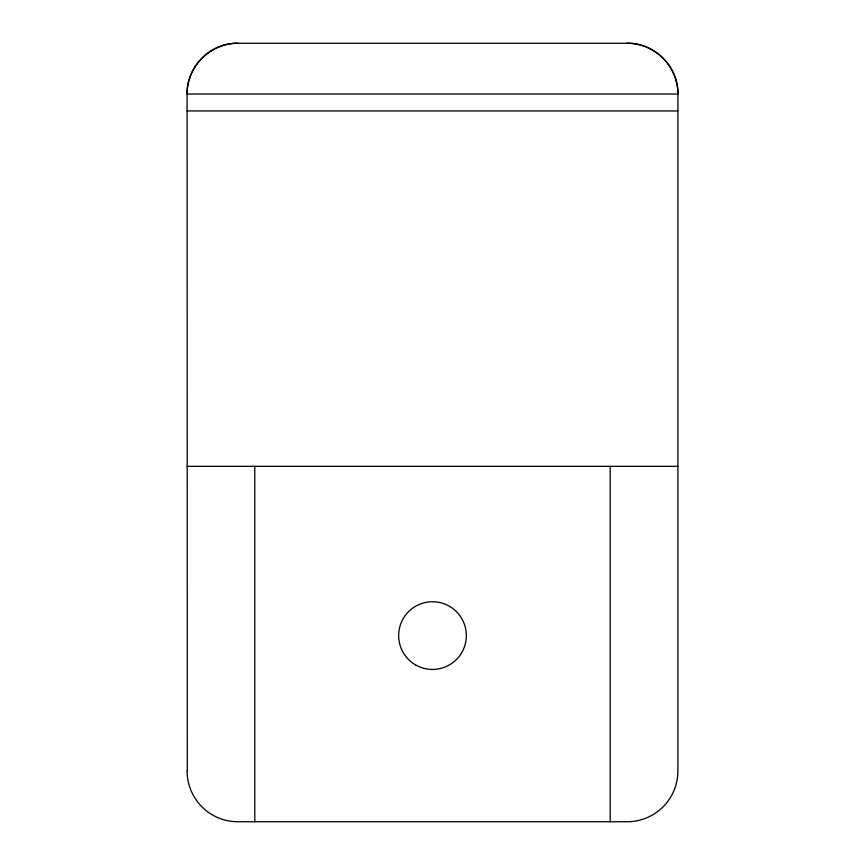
<?xml version="1.0" encoding="UTF-8"?>
<svg xmlns="http://www.w3.org/2000/svg" width="865" height="865" viewBox="0 0 865 865"><rect width="100%" height="100%" fill="white"/><g stroke="black" fill="none" stroke-linecap="round" stroke-linejoin="round"><path stroke-width="1.3" d="M187.1 110.947L677.901 110.947M187.1 466.343L677.901 466.343M187.1 770.975A50.776 50.776 0 0 0 237.875 821.75L627.125 821.75A50.776 50.776 0 0 0 677.901 770.975L677.901 94.025C678.593 66.897 654.254 42.558 627.125 43.25L237.875 43.25C210.746 42.558 186.408 66.897 187.1 94.025L187.305 770.975M627.125 43.455L627.125 43.25A50.776 50.776 0 0 1 677.901 94.025L187.1 94.025A50.776 50.776 0 0 1 237.875 43.25L237.875 43.455M610.203 466.343L610.203 821.75M254.797 466.343L254.797 821.75M415.578 664.904A33.843 33.843 0 0 0 466.343 635.591A33.843 33.843 0 0 0 415.578 606.279A33.843 33.843 0 0 0 415.578 664.904"/></g></svg>
